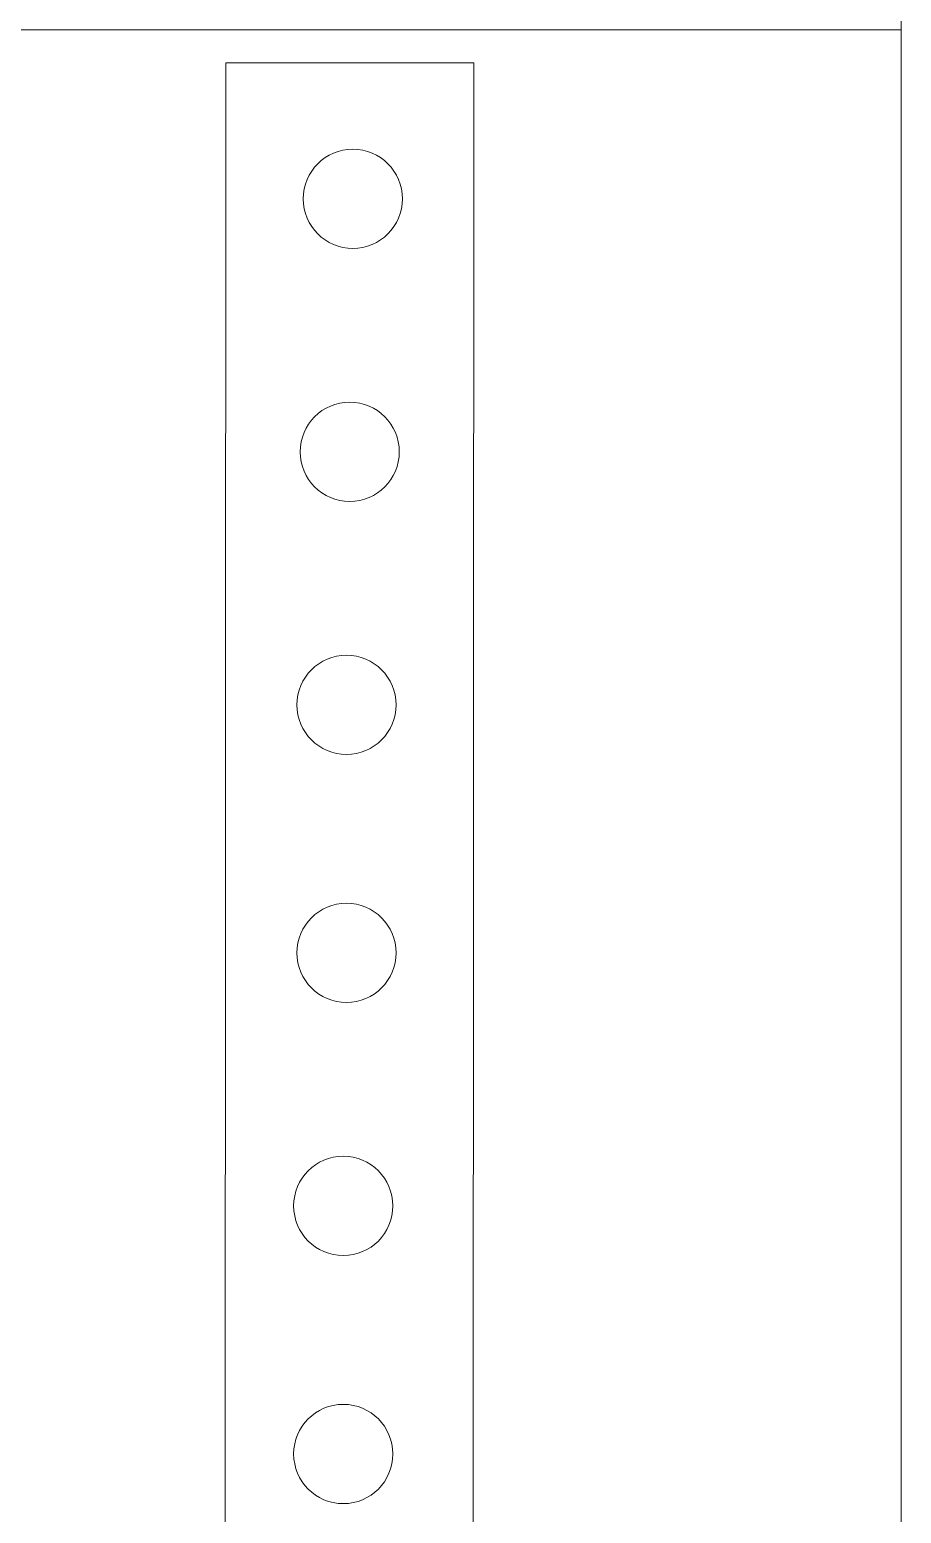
# Model space of a CAD drawing. Header units: millimetres. Extents: x 4962 to 7449, y 754 to 2938.
# Drawn here: x 7209 to 7279.3, y 2488 to 2607.6 of the extents above; entities that cross this region are included whole.
import ezdxf

# ---------------------------------------------------------------- set-up
doc = ezdxf.new("R2010")
doc.units = ezdxf.units.MM
doc.layers.add('002-PI-Kabelska kanalica', color=150, linetype='Continuous')
doc.layers.add('004-PI-DIN Šina', color=3, linetype='Continuous')

msp = doc.modelspace()

# ---------------------------------------------------------------- linework, layer by layer
at = {"layer": '002-PI-Kabelska kanalica', "color": 0, "linetype": 'ByBlock', "lineweight": 0}
for p, q in [((7279.27, 2707.59), (7279.27, 2607.59)), ((7279.27, 2704.54), (7279.27, 1176.54)), ((5236.27, 2607.59), (7279.27, 2607.59))]:
    msp.add_line(p, q, dxfattribs=at)
at = {"layer": '004-PI-DIN Šina', "color": 0, "linetype": 'ByBlock', "lineweight": 0}
for p, q in [((7224.79, 2604.95), (7224.27, 1177.54)), ((7224.79, 2604.95), (7244.79, 2604.95)), ((7244.27, 1177.54), (7244.79, 2604.95))]:
    msp.add_line(p, q, dxfattribs=at)
at = {"layer": '004-PI-DIN Šina', "color": 0, "linetype": 'ByBlock', "lineweight": 0, "ltscale": 0.01}
for centre in [(7235.04, 2593.98), (7235.04, 2593.98), (7234.79, 2573.58), (7234.79, 2573.58), (7234.79, 2573.58), (7234.53, 2553.18), (7234.53, 2533.18), (7234.27, 2512.78), (7234.27, 2492.78)]:
    msp.add_circle(centre, 4, dxfattribs=at)

doc.saveas('drawing.dxf')
